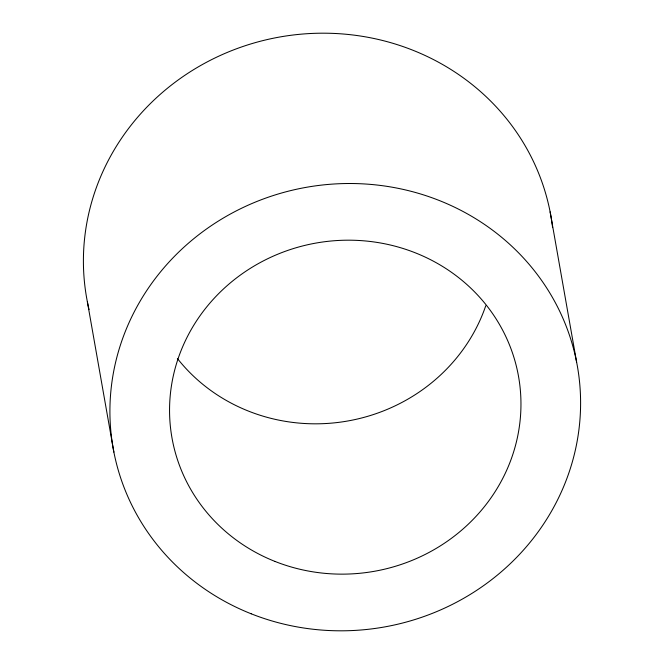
<?xml version="1.0" encoding="UTF-8"?>
<svg xmlns="http://www.w3.org/2000/svg" width="664" height="664" viewBox="0 0 664 664"><rect width="100%" height="100%" fill="white"/><g stroke="black" fill="none" stroke-linecap="round" stroke-linejoin="round"><path stroke-width="1" d="M550.124 211.882L576.634 362.212M87.366 301.788L113.876 452.118M89.051 309.582A235.712 223.27 -10 0 1 279.868 36.985A235.712 223.27 -10 0 1 552.606 227.627M485.757 305.772A175.985 166.697 -10 0 1 346.741 421.167A175.985 166.697 -10 0 1 177.388 358.494M251.183 613.793A235.712 223.27 -10 0 0 579.116 377.957A235.712 223.27 -10 0 0 205.458 229.736A235.712 223.27 -10 0 0 251.183 613.793M275.021 561.437A175.985 166.697 -10 0 0 519.854 385.361A175.985 166.697 -10 0 0 240.883 274.697A175.985 166.697 -10 0 0 275.021 561.437"/></g></svg>
